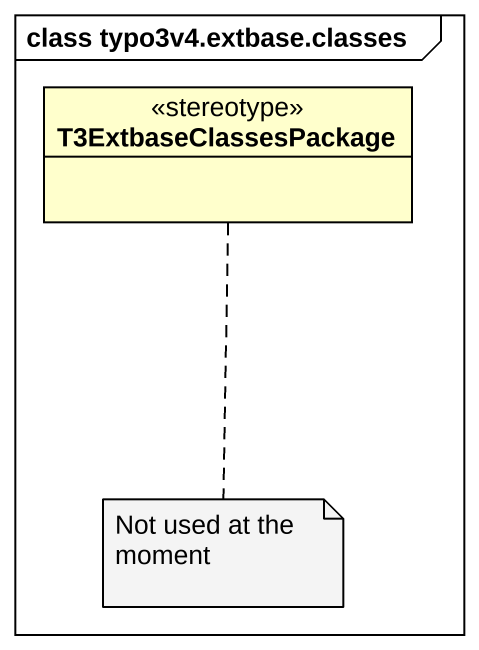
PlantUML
@startuml
mainframe class typo3v4.extbase.classes
hide circle
hide empty members
class T3ExtbaseClassesPackage <<stereotype>>
note bottom of T3ExtbaseClassesPackage : Not used at the moment
@enduml
